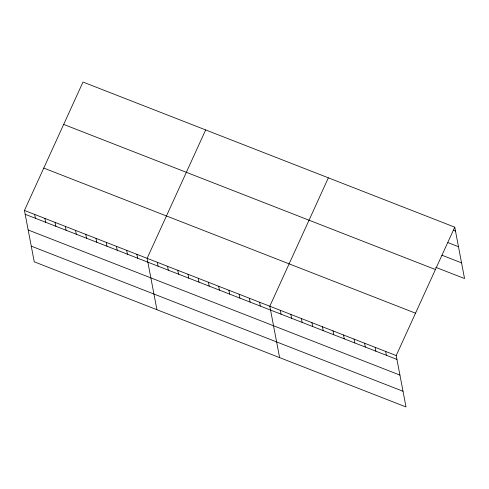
<?xml version="1.0" encoding="UTF-8"?>
<svg xmlns="http://www.w3.org/2000/svg" width="489" height="489" viewBox="0 0 489 489"><rect width="100%" height="100%" fill="white"/><g stroke="black" fill="none" stroke-linecap="round" stroke-linejoin="round"><path stroke-width="0.73" d="M454.746 227.171L396.2 355.558L406.004 406.952L34.254 261.829L24.45 210.441L82.996 82.048L454.746 227.171L464.55 278.559L435.76 267.324M205.673 129.94L147.128 258.326L156.932 309.72M328.351 177.825L269.806 306.218L279.61 357.612M453.376 230.197L455.479 231.022M447.942 242.599L458.474 246.707M441.897 255.197L461.555 262.874M63.674 124.42L435.424 269.537M43.772 168.069L415.522 313.192M24.45 210.441L396.2 355.558M25.183 214.292L396.934 359.409M28.179 229.983L399.929 375.1M31.259 246.144L403.009 391.261M385.668 351.444L386.402 355.301M375.136 347.337L375.87 351.188M364.605 343.223L365.338 347.074M354.067 339.109L354.806 342.966M343.535 335.002L344.268 338.853M333.003 330.888L333.736 334.739M322.471 326.774L323.205 330.631M311.939 322.667L312.673 326.518M301.401 318.553L302.141 322.404M290.869 314.439L291.609 318.296M280.338 310.332L281.071 314.183M259.58 302.226L260.319 306.077M249.359 298.235L250.093 302.092M239.133 294.244L239.873 298.101M228.913 290.252L229.647 294.109M218.687 286.267L219.427 290.118M208.467 282.275L209.2 286.126M198.241 278.284L198.98 282.135M188.02 274.292L188.754 278.143M177.794 270.301L178.534 274.152M167.574 266.309L168.308 270.16M157.348 262.318L158.088 266.175M136.902 254.335L137.641 258.192M126.682 250.35L127.415 254.201M116.455 246.358L117.195 250.209M106.235 242.367L106.969 246.218M96.009 238.375L96.749 242.226M85.789 234.384L86.522 238.235M75.563 230.392L76.302 234.243M65.343 226.401L66.076 230.258M55.116 222.409L55.856 226.266M44.896 218.418L45.63 222.275M34.67 214.433L35.41 218.283"/></g></svg>
